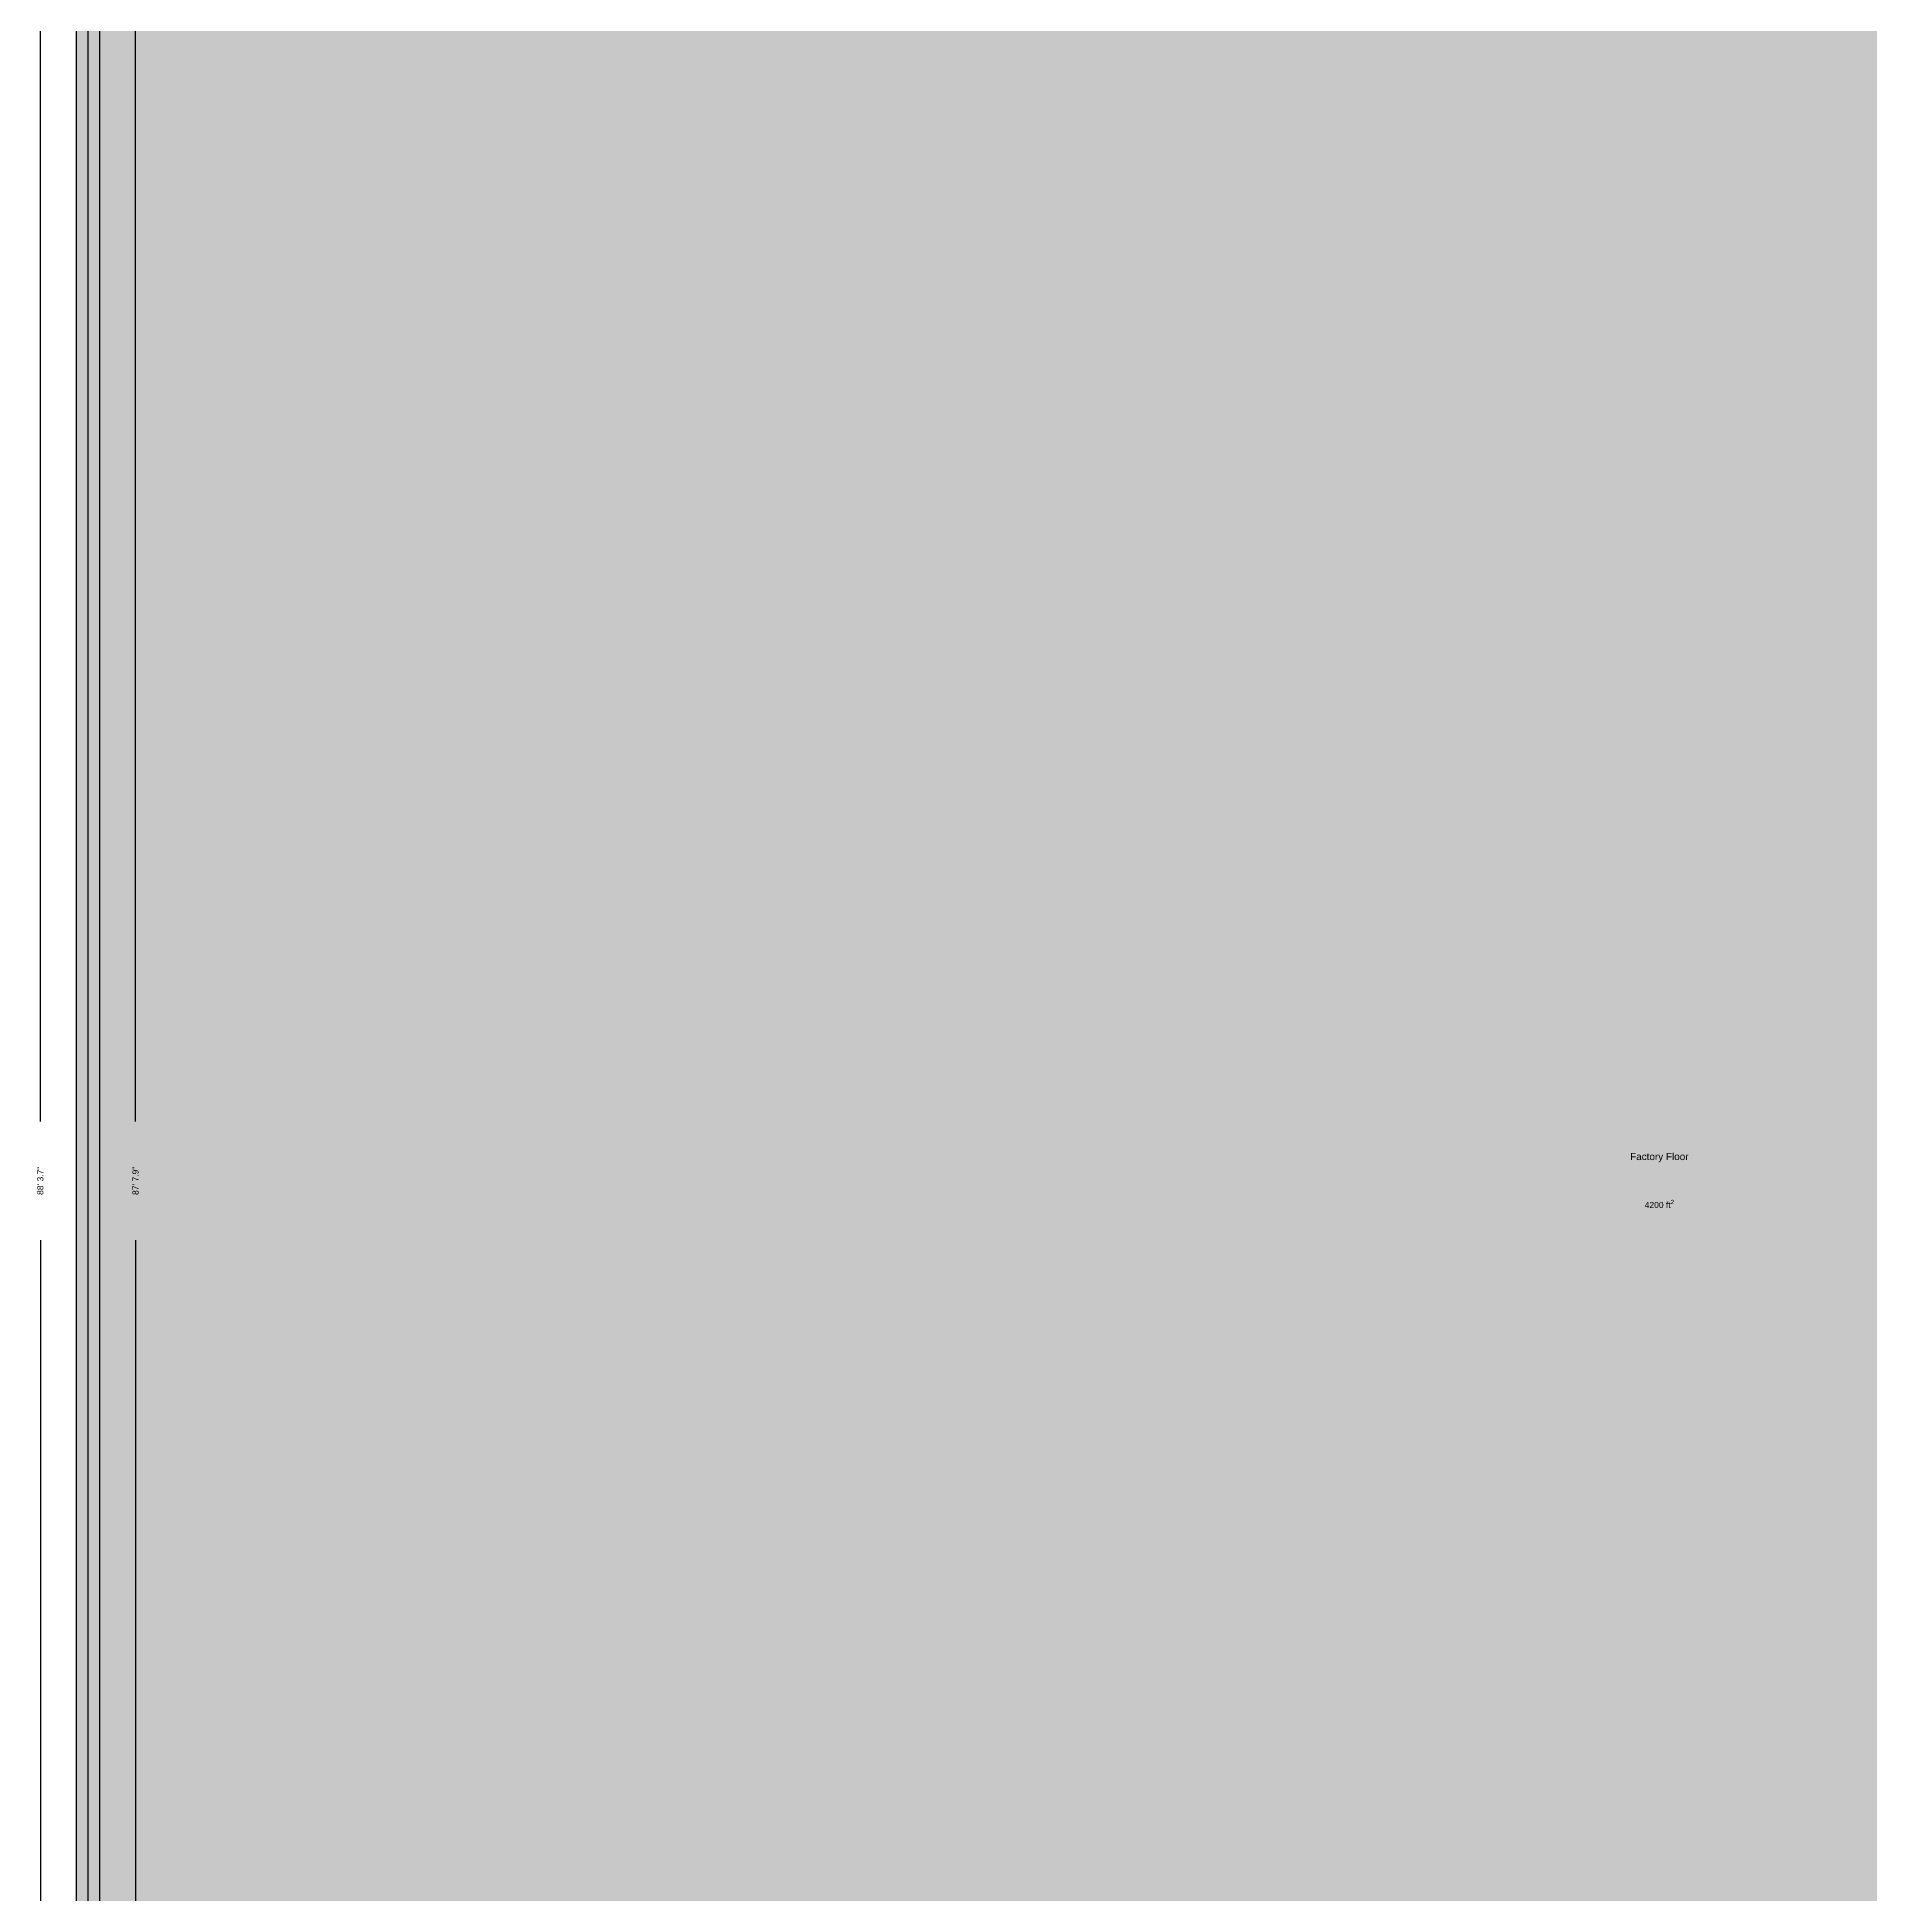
# Model space of a CAD drawing. Header units: feet. Extents: x -25 to 25.8, y -50.2 to 49.7.
# Drawn here: x -24.87 to 0.41, y -9.85 to 15.77 of the extents above; entities that cross this region are included whole.
import ezdxf

# ---------------------------------------------------------------- set-up
doc = ezdxf.new("R2010")
doc.units = ezdxf.units.FT
doc.header["$MEASUREMENT"] = 0
for name, color, linetype in [('Poly-DimensionsExterior', 255, 'Continuous'), ('Poly-DimensionsInterior', 250, 'Continuous'), ('Poly-RoomAreas', 250, 'Continuous'), ('Poly-RoomLabels', 250, 'Continuous'), ('Poly-RoomsHatch', 31, 'Continuous'), ('Poly-Walls', 8, 'Continuous'), ('Poly-WallsHatch', 8, 'Continuous')]:
    doc.layers.add(name, color=color, linetype=linetype)
doc.styles.get("Standard").update_dxf_attribs({"font": 'arial.ttf'})

msp = doc.modelspace()

# ---------------------------------------------------------------- hatches: boundary and pattern name
at = {"layer": 'Poly-RoomsHatch'}
h = msp.add_hatch(color=31, dxfattribs=at)
h.dxf.hatch_style = 1
h.paths.add_polyline_path([(-24.173708, -43.991288), (-23.057588, -43.991288), (24.173711, -43.991288), (24.173711, 14.845408), (23.069678, 14.845408), (23.069678, 17.541728), (24.126598, 17.541728), (24.126598, 35.428625), (19.160236, 35.428625), (19.160236, 43.991289), (-24.173708, 43.991289)])
at = {"layer": 'Poly-WallsHatch'}
h = msp.add_hatch(color=8, dxfattribs=at)
h.dxf.hatch_style = 1
h.paths.add_polyline_path([(-24.173708, -43.991288), (-24.009666, -43.827246), (-24.009666, 43.827247), (-24.173708, 43.991289), (-24.33775, 44.155331), (-24.33775, -44.15533)])

# ---------------------------------------------------------------- linework, layer by layer
at = {"layer": 'Poly-DimensionsExterior', "color": 255}
for points in [[(-24.829876, 0.818063), (-24.829876, 44.155331), (-24.501792, 44.155331)], [(-24.829876, -0.818061), (-24.829876, -44.15533), (-24.501792, -44.15533)]]:
    msp.add_lwpolyline(points, dxfattribs=at)
at = {"layer": 'Poly-DimensionsInterior', "color": 250}
for points in [[(-23.51754, 0.818063), (-23.51754, 43.827247), (-23.845624, 43.827247)], [(-23.51754, -0.818061), (-23.51754, -43.827246), (-23.845624, -43.827246)]]:
    msp.add_lwpolyline(points, dxfattribs=at)
at = {"layer": 'Poly-Rooms', "color": 31}
msp.add_lwpolyline([(-24.173708, -43.991288), (-23.057588, -43.991288), (24.173711, -43.991288), (24.173711, 14.845408), (23.069678, 14.845408), (23.069678, 17.541728), (24.126598, 17.541728), (24.126598, 35.428625), (19.160236, 35.428625), (19.160236, 43.991289), (-24.173708, 43.991289), (-24.173708, -43.991288)], dxfattribs=at)
at = {"layer": 'Poly-Walls', "color": 8}
msp.add_lwpolyline([(-24.173708, -43.991288), (-24.009666, -43.827246), (-24.009666, 43.827247), (-24.173708, 43.991289), (-24.33775, 44.155331), (-24.33775, -44.15533), (-24.173708, -43.991288)], dxfattribs=at)
msp.add_lwpolyline([(-24.173708, -43.991288), (-24.009666, -43.827246), (-24.009666, 43.827247), (-24.173708, 43.991289), (-24.33775, 44.155331), (-24.33775, -44.15533), (-24.173708, -43.991288)], dxfattribs=at)

# ---------------------------------------------------------------- texts
at = {"layer": 'Poly-DimensionsExterior', "color": 255, "insert": (-24.829876, 0.000001), "char_height": 0.084, "width": 0.55104, "attachment_point": 5, "rotation": 90}
msp.add_mtext('\\A1;88\' 3.7"', dxfattribs=at)
at = {"layer": 'Poly-DimensionsInterior', "color": 250, "insert": (-23.517541, 0.000001), "char_height": 0.084, "width": 0.55104, "attachment_point": 5, "rotation": 90}
msp.add_mtext('\\A1;87\' 7.9"', dxfattribs=at)
at = {"layer": 'Poly-RoomAreas', "color": 250, "insert": (-2.506736, -0.319881), "char_height": 0.084, "width": 1.51536, "attachment_point": 5}
msp.add_mtext('\\A1;4200 ft{\\H0.7x;\\S2^ ;}', dxfattribs=at)
at = {"layer": 'Poly-RoomLabels', "color": 250, "insert": (-2.506736, 0.319883), "char_height": 0.098, "width": 1.04468, "attachment_point": 5}
msp.add_mtext('\\A1;Factory Floor', dxfattribs=at)

doc.saveas('drawing.dxf')
